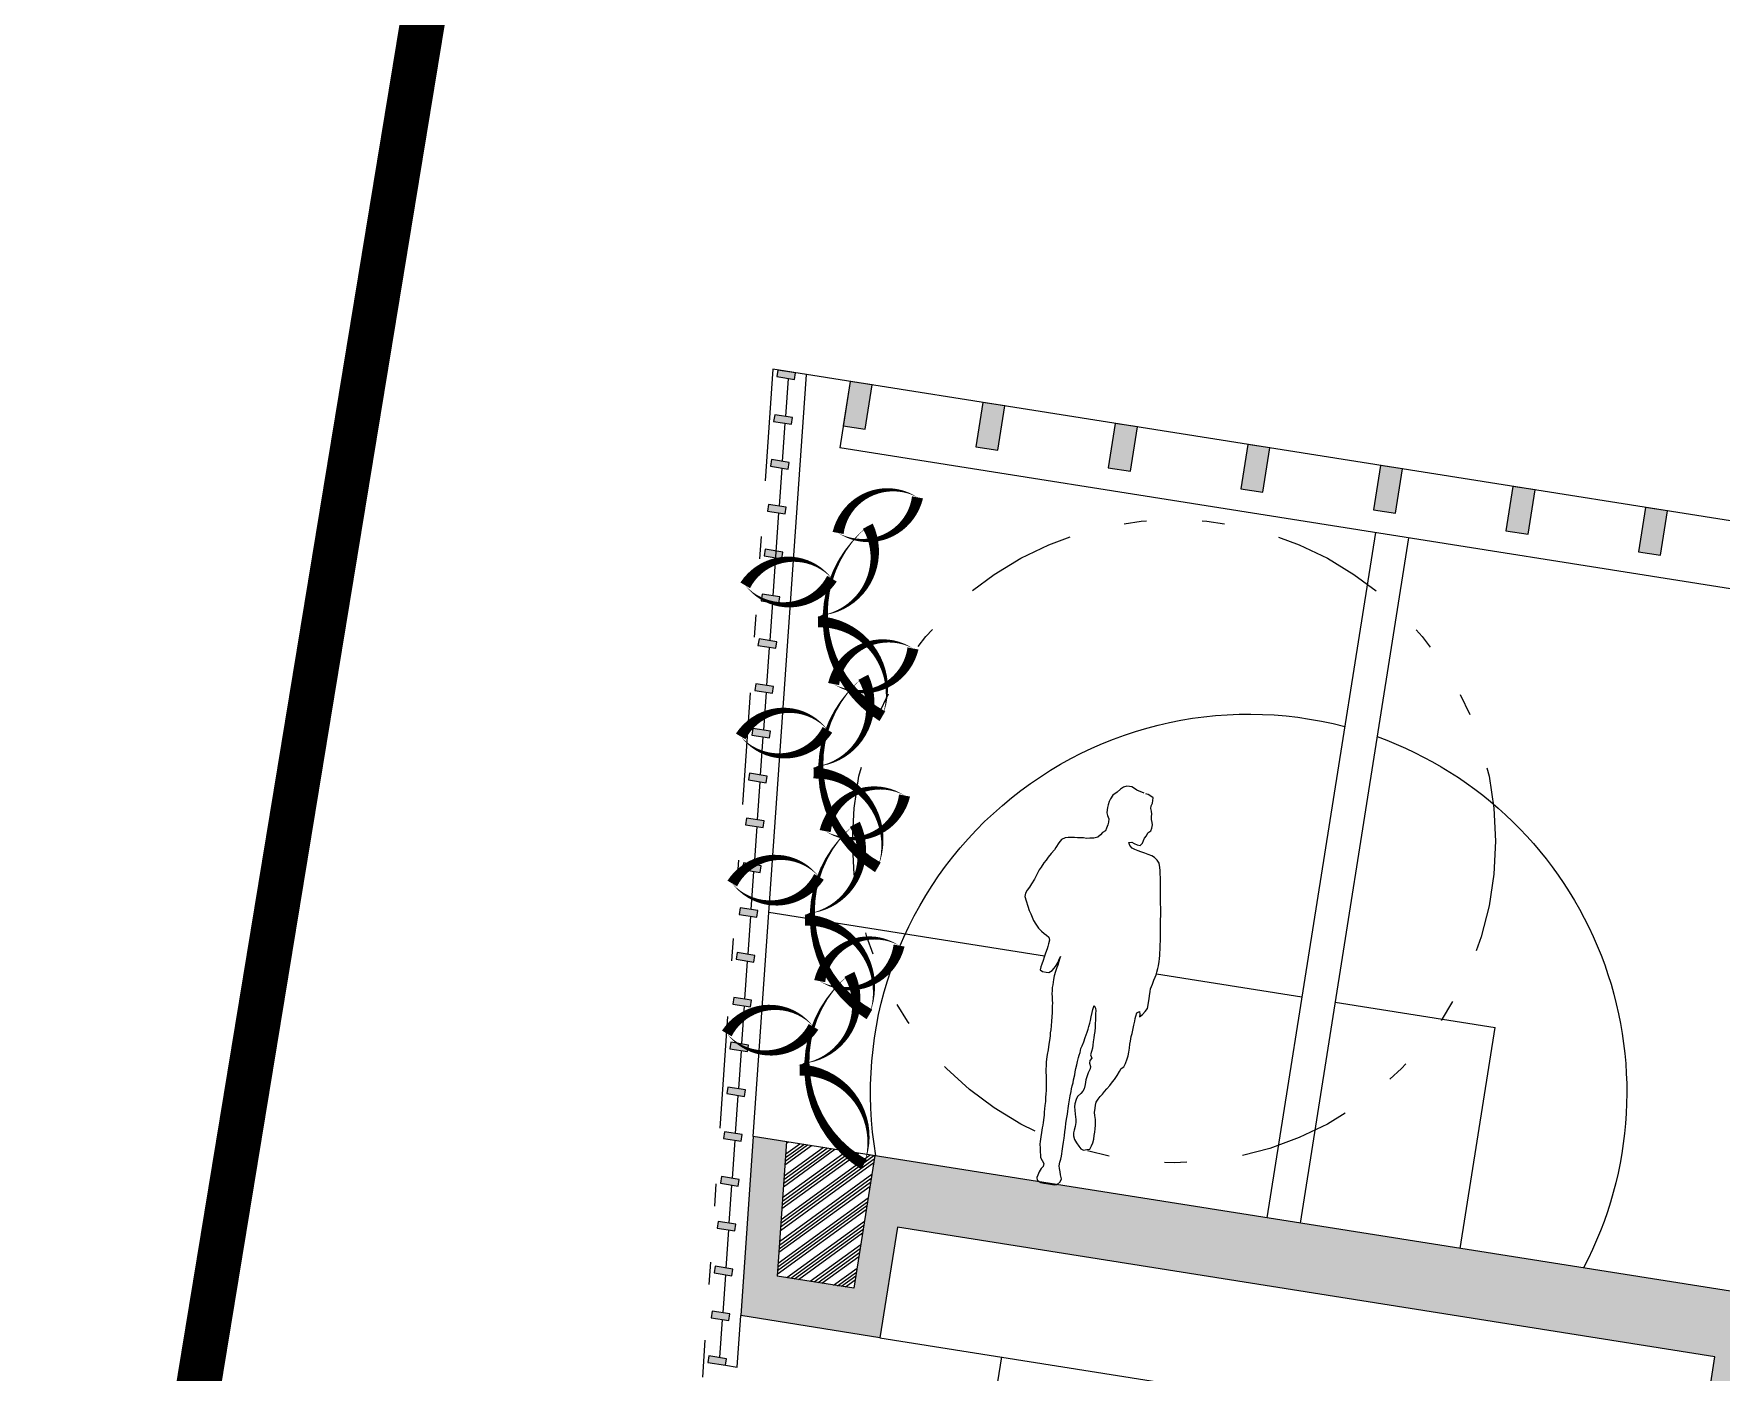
# Model space of a CAD drawing. Extents: x -640655 to -640254, y -1045449 to -1045159.
# Drawn here: x -640498.82 to -640491.28, y -1045211.71 to -1045205.73 of the extents above; entities that cross this region are included whole.
import ezdxf

# ---------------------------------------------------------------- set-up
doc = ezdxf.new("R2010")
doc.units = 0
doc.header["$MEASUREMENT"] = 0
doc.linetypes.add('DASHED1', pattern=[1, 0.3, -0.4, 0.3])
doc.linetypes.add('DIVIDE', pattern=[1.25, 0.5, -0.25, 0, -0.25, 0, -0.25])
doc.layers.get('0').update_dxf_attribs({"linetype": 'CONTINUOUS'})
doc.layers.add('FLOATING-WINDOWS', color=2, linetype='CONTINUOUS', plot=False)
for name, color, linetype in [('KERE ZAHRADA', 203, 'CONTINUOUS'), ('T_srafa', 8, 'CONTINUOUS'), ('T_stafaz', 7, 'CONTINUOUS'), ('T_tenka', 4, 'CONTINUOUS'), ('T_tlusta', 1, 'CONTINUOUS')]:
    doc.layers.add(name, color=color, linetype=linetype)

# ---------------------------------------------------------------- blocks, each defined once
blk = doc.blocks.new('A007')
at = {"linetype": 'Continuous'}
for p, q in [((-34.01562500005821, 1739.853515625), (-38.17968749994179, 1727.35546875)), ((-25.68749999994179, 1757.2109375), (-34.01562500005821, 1739.853515625)), ((-9.71875, 1773.873046875), (-25.68749999994179, 1757.2109375)), ((4.1640625, 1789.146484375), (-9.71875, 1773.873046875)), ((15.96874999994179, 1800.255859375), (4.1640625, 1789.146484375)), ((29.16406250005821, 1807.197265625), (15.96874999994179, 1800.255859375)), ((40.9609375, 1807.197265625), (29.16406250005821, 1807.197265625)), ((52.07031249994179, 1807.197265625), (40.9609375, 1807.197265625)), ((65.25781249994179, 1801.64453125), (52.07031249994179, 1807.197265625)), ((76.36718749994179, 1796.08984375), (65.25781249994179, 1801.64453125)), ((111.0859374999418, 1788.453125), (76.36718749994179, 1796.08984375)), ((129.1328124999418, 1785.67578125), (118.0234375, 1786.369140625)), ((142.3281249999418, 1780.12109375), (129.1328124999418, 1785.67578125)), ((153.4374999998836, 1773.873046875), (142.3281249999418, 1780.12109375)), ((150.6562500000582, 1737.771484375), (154.1328124999418, 1750.267578125)), ((150.6562500000582, 1725.96875), (150.6562500000582, 1737.771484375)), ((154.8203124998836, 1762.763671875), (153.4374999998836, 1773.873046875)), ((154.1328124999418, 1750.267578125), (154.8203124998836, 1762.763671875)), ((-40.26562500005821, 1711.388671875), (-40.9609375, 1699.5859375)), ((-40.9609375, 1699.5859375), (-40.9609375, 1688.4765625)), ((-40.9609375, 1688.4765625), (-40.26562500005821, 1675.98046875)), ((-38.17968749994179, 1727.35546875), (-40.26562500005821, 1711.388671875)), ((-40.26562500005821, 1675.98046875), (-35.40625000005821, 1663.482421875)), ((-35.40625000005821, 1663.482421875), (-27.77343750005821, 1650.291015625)), ((155.5234375, 1714.166015625), (150.6562500000582, 1725.96875)), ((159.6796875000582, 1701.66796875), (155.5234375, 1714.166015625)), ((160.3828124999418, 1689.865234375), (159.6796875000582, 1701.66796875)), ((161.0703124998836, 1676.673828125), (160.3828124999418, 1689.865234375)), ((165.9296875000582, 1664.87109375), (161.0703124998836, 1676.673828125)), ((169.4062500000582, 1653.763671875), (165.9296875000582, 1664.87109375)), ((-45.12500000005821, 1585.029296875), (-53.4609375, 1573.921875)), ((-33.32031249994179, 1594.75), (-45.12500000005821, 1585.029296875)), ((-31.24218750005821, 1607.94140625), (-33.32031249994179, 1594.75)), ((-27.07812499994179, 1623.21484375), (-31.24218750005821, 1607.94140625)), ((-27.77343750005821, 1650.291015625), (-25.68749999994179, 1635.712890625)), ((-25.68749999994179, 1635.712890625), (-27.07812499994179, 1623.21484375)), ((141.6328125, 1578.78125), (143.7109374999418, 1589.890625)), ((143.7109374999418, 1589.890625), (150.6562500000582, 1601.693359375)), ((150.6562500000582, 1601.693359375), (154.1328125, 1616.2734375)), ((154.1328125, 1616.2734375), (166.6249999999418, 1625.9921875)), ((166.6249999999418, 1625.9921875), (169.4062500000582, 1639.876953125)), ((169.4062500000582, 1639.876953125), (169.4062500000582, 1653.763671875)), ((-231.1953125, 1509.353515625), (-240.9140624999418, 1487.13671875)), ((-222.1640624999418, 1526.017578125), (-231.1953125, 1509.353515625)), ((-206.8906250000582, 1536.4296875), (-222.1640624999418, 1526.017578125)), ((-193.0078125000582, 1539.20703125), (-206.8906250000582, 1536.4296875)), ((-179.8203124999418, 1541.291015625), (-193.0078125000582, 1539.20703125)), ((-165.9296874999418, 1543.373046875), (-179.8203124999418, 1541.291015625)), ((-152.7421875000582, 1544.76171875), (-165.9296874999418, 1543.373046875)), ((-138.1640625001164, 1546.845703125), (-152.7421875000582, 1544.76171875)), ((-124.96875, 1548.232421875), (-138.1640625001164, 1546.845703125)), ((-112.46875, 1548.232421875), (-124.96875, 1548.232421875)), ((-97.89062500005821, 1551.705078125), (-112.46875, 1548.232421875)), ((-79.8359375, 1554.482421875), (-97.89062500005821, 1551.705078125)), ((-62.48437500005821, 1561.423828125), (-79.8359375, 1554.482421875)), ((-53.4609375, 1573.921875), (-62.48437500005821, 1561.423828125)), ((78.45312499994179, 1559.341796875), (90.25781249994179, 1563.5078125)), ((84.00781249994179, 1547.5390625), (78.45312499994179, 1559.341796875)), ((95.81250000005821, 1536.4296875), (84.00781249994179, 1547.5390625)), ((90.25781249994179, 1563.5078125), (101.3671874999418, 1559.341796875)), ((108.3046875000582, 1533.654296875), (95.81250000005821, 1536.4296875)), ((101.3671874999418, 1559.341796875), (116.640625, 1555.87109375)), ((124.2734375, 1530.181640625), (108.3046875000582, 1533.654296875)), ((116.640625, 1555.87109375), (129.8281249999418, 1554.482421875)), ((137.4687499999418, 1526.7109375), (124.2734375, 1530.181640625)), ((129.8281249999418, 1554.482421875), (138.1640625000582, 1566.28515625)), ((155.5234375, 1523.240234375), (137.4687499999418, 1526.7109375)), ((138.1640625000582, 1566.28515625), (141.6328125, 1578.78125)), ((172.1796875000582, 1520.462890625), (155.5234375, 1523.240234375)), ((188.1484375000582, 1516.990234375), (172.1796875000582, 1520.462890625)), ((202.0390625000582, 1511.4375), (188.1484375000582, 1516.990234375)), ((214.5312500000582, 1501.716796875), (202.0390625000582, 1511.4375)), ((-267.9921875000582, 1438.5390625), (-275.6250000000582, 1424.65234375)), ((-256.8828125000582, 1456.58984375), (-267.9921875000582, 1438.5390625)), ((-245.7734375001164, 1476.029296875), (-256.8828125000582, 1456.58984375)), ((-240.9140624999418, 1487.13671875), (-245.7734375001164, 1476.029296875)), ((225.640625, 1489.220703125), (214.5312500000582, 1501.716796875)), ((231.890625, 1471.16796875), (225.640625, 1489.220703125)), ((235.3593749999418, 1457.978515625), (231.890625, 1471.16796875)), ((238.8359374999418, 1442.009765625), (235.3593749999418, 1457.978515625)), ((241.6093749999418, 1426.734375), (238.8359374999418, 1442.009765625)), ((-303.3984375001164, 1363.556640625), (-306.8671875000582, 1351.75390625)), ((-298.5390624999418, 1376.748046875), (-303.3984375001164, 1363.556640625)), ((-292.2890624999418, 1389.939453125), (-298.5390624999418, 1376.748046875)), ((-283.9609375000582, 1410.072265625), (-292.2890624999418, 1389.939453125)), ((-275.6250000000582, 1424.65234375), (-283.9609375000582, 1410.072265625)), ((245.0781249999418, 1411.4609375), (241.6093749999418, 1426.734375)), ((246.4687499999418, 1398.26953125), (245.0781249999418, 1411.4609375)), ((248.5546874998836, 1381.607421875), (246.4687499999418, 1398.26953125)), ((251.3281249999418, 1367.02734375), (248.5546874998836, 1381.607421875)), ((253.4140625000582, 1355.224609375), (251.3281249999418, 1367.02734375)), ((-329.7812499999418, 1293.43359375), (-337.4140624999418, 1278.85546875)), ((-322.8359375000582, 1309.40234375), (-329.7812499999418, 1293.43359375)), ((-313.8125, 1331.619140625), (-322.8359375000582, 1309.40234375)), ((-306.8671875000582, 1351.75390625), (-313.8125, 1331.619140625)), ((255.4921874999418, 1338.5625), (253.4140625000582, 1355.224609375)), ((257.5781249999418, 1325.37109375), (255.4921874999418, 1338.5625)), ((259.6640625000582, 1312.1796875), (257.5781249999418, 1325.37109375)), ((264.5234375000582, 1292.046875), (259.6640625000582, 1312.1796875)), ((267.2968750000582, 1275.3828125), (264.5234375000582, 1292.046875)), ((-337.4140624999418, 1278.85546875), (-343.6640624999418, 1264.275390625)), ((-343.6640624999418, 1264.275390625), (-343.6640624999418, 1249.001953125)), ((-343.6640624999418, 1249.001953125), (-334.6406250000582, 1230.94921875)), ((-334.6406250000582, 1230.94921875), (-324.2265625000582, 1208.732421875)), ((-324.2265625000582, 1208.732421875), (-314.5078125000582, 1190.681640625)), ((269.3828125, 1261.498046875), (267.2968750000582, 1275.3828125)), ((272.1562500000582, 1239.974609375), (269.3828125, 1261.498046875)), ((272.8515624999418, 1228.8671875), (272.1562500000582, 1239.974609375)), ((275.6328125, 1210.81640625), (272.8515624999418, 1228.8671875)), ((279.1015624999418, 1189.98828125), (275.6328125, 1210.81640625)), ((-314.5078125000582, 1190.681640625), (-305.4765625000582, 1176.796875)), ((-305.4765625000582, 1176.796875), (-297.1484375001164, 1162.216796875)), ((-297.1484375001164, 1162.216796875), (-288.1250000000582, 1149.71875)), ((-288.1250000000582, 1149.71875), (-276.3203125, 1133.751953125)), ((-276.3203125, 1133.751953125), (-261.0468749999418, 1118.4765625)), ((281.875, 1178.87890625), (279.1015624999418, 1189.98828125)), ((283.9609374999418, 1162.91015625), (281.875, 1178.87890625)), ((286.7343749999418, 1148.330078125), (283.9609374999418, 1162.91015625)), ((288.125, 1129.5859375), (286.7343749999418, 1148.330078125)), ((-261.0468749999418, 1118.4765625), (-245.7734375000582, 1107.369140625)), ((-245.7734375000582, 1107.369140625), (-232.578125, 1099.037109375)), ((-232.578125, 1099.037109375), (-220.7734375000582, 1092.7890625)), ((-220.7734375000582, 1092.7890625), (-209.6718749999418, 1086.541015625)), ((-209.6718749999418, 1086.541015625), (-204.1171875000582, 1073.349609375)), ((-205.5078125000582, 1056.6875), (-206.8906250000582, 1044.189453125)), ((-204.1171875000582, 1073.349609375), (-205.5078125000582, 1056.6875)), ((290.2109374999418, 1109.451171875), (288.125, 1129.5859375)), ((291.6015624999418, 1094.87109375), (290.2109374999418, 1109.451171875)), ((292.9843749999418, 1083.763671875), (291.6015624999418, 1094.87109375)), ((294.375, 1067.1015625), (292.9843749999418, 1083.763671875)), ((294.375, 1055.298828125), (294.375, 1067.1015625)), ((-216.6171875000582, 994.201171875), (-218.6953124999418, 979.623046875)), ((-212.4453124999418, 1013.640625), (-216.6171875000582, 994.201171875)), ((-208.9765625000582, 1033.08203125), (-212.4453124999418, 1013.640625)), ((-206.8906250000582, 1044.189453125), (-208.9765625000582, 1033.08203125)), ((-157.6015625000582, 966.431640625), (-150.6562500000582, 982.3984375)), ((-150.6562500000582, 982.3984375), (-148.5703124999418, 996.28515625)), ((-148.5703124999418, 985.17578125), (-150.6562500000582, 969.20703125)), ((-148.5703124999418, 996.28515625), (-144.4062500000582, 1009.4765625)), ((-147.1874999999418, 996.28515625), (-148.5703124999418, 985.17578125)), ((-144.4062500000582, 1009.4765625), (-147.1874999999418, 996.28515625)), ((284.6562500000582, 969.20703125), (287.4296874999418, 983.787109375)), ((287.4296874999418, 983.787109375), (290.2109374999418, 994.896484375)), ((290.2109374999418, 994.896484375), (292.2890625000582, 1006.69921875)), ((292.2890625000582, 1006.69921875), (293.6796874999418, 1024.0546875)), ((293.6796874999418, 1024.0546875), (294.375, 1035.857421875)), ((294.375, 1035.857421875), (294.375, 1055.298828125)), ((-223.5546874999418, 949.767578125), (-224.9453124999418, 935.8828125)), ((-224.9453124999418, 935.8828125), (-213.1406250000582, 929.634765625)), ((-221.4765625000582, 961.5703125), (-223.5546874999418, 949.767578125)), ((-218.6953124999418, 979.623046875), (-221.4765625000582, 961.5703125)), ((-213.1406250000582, 929.634765625), (-196.4765625000582, 930.328125)), ((-196.4765625000582, 930.328125), (-184.6796874999418, 930.328125)), ((-184.6796874999418, 930.328125), (-170.7890624999418, 940.7421875)), ((-170.7890624999418, 940.7421875), (-164.5390624999418, 952.544921875)), ((-164.5390624999418, 952.544921875), (-157.6015625000582, 966.431640625)), ((-155.5156250000582, 939.353515625), (-158.9921875000582, 918.525390625)), ((-158.9921875000582, 918.525390625), (-158.9921875000582, 902.556640625)), ((-152.7421875000582, 958.099609375), (-155.5156250000582, 939.353515625)), ((-150.6562500000582, 969.20703125), (-152.7421875000582, 958.099609375)), ((276.3203124999418, 929.634765625), (280.4921875, 951.15625)), ((276.3203124999418, 916.443359375), (276.3203124999418, 929.634765625)), ((276.3203124999418, 897.697265625), (276.3203124999418, 916.443359375)), ((280.4921875, 951.15625), (284.6562500000582, 969.20703125)), ((-158.9921875000582, 902.556640625), (-158.9921875000582, 890.060546875)), ((-158.9921875000582, 890.060546875), (-158.9921875000582, 878.2578125)), ((-158.9921875000582, 878.2578125), (-158.9921875000582, 866.455078125)), ((-158.9921875000582, 866.455078125), (-157.6015625, 851.181640625)), ((-157.6015625, 851.181640625), (-156.2109375, 839.37890625)), ((-156.2109375, 839.37890625), (-152.7421875000582, 823.41015625)), ((268.6874999999418, 824.798828125), (275.6328125000582, 839.37890625)), ((275.6328125000582, 839.37890625), (276.3203124999418, 856.041015625)), ((276.3203124999418, 884.505859375), (276.3203124999418, 897.697265625)), ((276.3203124999418, 867.84375), (276.3203124999418, 884.505859375)), ((276.3203124999418, 856.041015625), (276.3203124999418, 867.84375)), ((-152.7421875000582, 823.41015625), (-149.9609375, 809.525390625)), ((-149.9609375, 809.525390625), (-147.8828125000582, 798.416015625)), ((-147.8828125000582, 798.416015625), (-145.7968749999418, 783.8359375)), ((-145.7968749999418, 783.8359375), (-143.7109375, 769.951171875)), ((-143.7109375, 769.951171875), (-142.3281249999418, 756.064453125)), ((-142.3281249999418, 756.064453125), (-140.2421875000582, 736.625)), ((32.6328125, 747.0390625), (33.32812499994179, 763.703125)), ((33.32812499994179, 763.703125), (34.71093749994179, 784.53125)), ((34.71093749994179, 784.53125), (36.10156249994179, 797.02734375)), ((36.10156249994179, 797.02734375), (38.18750000005821, 815.7734375)), ((38.18750000005821, 815.7734375), (45.82031249994179, 804.6640625)), ((45.82031249994179, 804.6640625), (49.29687500005821, 793.556640625)), ((49.29687500005821, 793.556640625), (50.67968750005821, 781.75390625)), ((50.67968750005821, 781.75390625), (52.765625, 766.48046875)), ((52.765625, 766.48046875), (54.15625000005821, 752.59375)), ((226.3359374999418, 734.54296875), (227.0312500000582, 756.759765625)), ((227.0312500000582, 756.759765625), (228.4140625000582, 775.505859375)), ((228.4140625000582, 775.505859375), (229.1093749999418, 787.30859375)), ((229.1093749999418, 787.30859375), (229.8046874999418, 798.416015625)), ((229.8046874999418, 798.416015625), (231.8906250000582, 812.99609375)), ((231.8906250000582, 812.99609375), (243, 822.021484375)), ((243, 822.021484375), (246.4687499999418, 809.525390625)), ((246.4687499999418, 809.525390625), (247.1640625000582, 797.72265625)), ((247.1640625000582, 797.72265625), (258.9609374999418, 810.21875)), ((258.9609374999418, 810.21875), (268.6874999999418, 824.798828125)), ((-140.2421875000582, 736.625), (-138.1640625000582, 717.185546875)), ((-138.1640625000582, 717.185546875), (-137.4609375, 696.357421875)), ((-137.4609375, 696.357421875), (-136.0781249999418, 678.306640625)), ((21.5234375, 668.5859375), (24.30468750005821, 681.083984375)), ((24.30468750005821, 681.083984375), (25.68750000005821, 692.88671875)), ((25.68750000005821, 692.88671875), (28.46874999994179, 706.771484375)), ((28.46874999994179, 706.771484375), (29.16406250005821, 719.962890625)), ((29.16406250005821, 719.962890625), (31.93750000005821, 735.236328125)), ((31.93750000005821, 735.236328125), (32.6328125, 747.0390625)), ((54.15625000005821, 752.59375), (56.24218749994179, 737.3203125)), ((56.24218749994179, 737.3203125), (58.32031249994179, 721.3515625)), ((58.32031249994179, 721.3515625), (59.71093749994179, 701.216796875)), ((59.71093749994179, 701.216796875), (59.71093749994179, 687.33203125)), ((59.71093749994179, 687.33203125), (59.71093749994179, 672.751953125)), ((223.5546874999418, 684.5546875), (224.25, 704.689453125)), ((223.5546874999418, 669.974609375), (223.5546874999418, 684.5546875)), ((224.25, 704.689453125), (226.3359374999418, 719.26953125)), ((226.3359374999418, 719.26953125), (226.3359374999418, 734.54296875)), ((-136.0781249999418, 678.306640625), (-136.0781249999418, 665.115234375)), ((-136.0781249999418, 665.115234375), (-134.6874999999418, 653.3125)), ((-134.6874999999418, 653.3125), (-134.6874999999418, 639.427734375)), ((-134.6874999999418, 639.427734375), (-133.9921875000582, 623.458984375)), ((-133.9921875000582, 623.458984375), (-133.9921875000582, 601.935546875)), ((9.0234375, 598.46484375), (10.41406250005821, 617.2109375)), ((10.41406250005821, 617.2109375), (13.19531250005821, 629.013671875)), ((13.19531250005821, 629.013671875), (18.05468750005821, 647.7578125)), ((18.05468750005821, 647.7578125), (21.5234375, 668.5859375)), ((58.32031249994179, 611.65625), (56.24218749994179, 596.3828125)), ((61.10156249994179, 626.236328125), (58.32031249994179, 611.65625)), ((59.71093749994179, 672.751953125), (59.71093749994179, 655.39453125)), ((59.71093749994179, 655.39453125), (60.39843750005821, 640.81640625)), ((60.39843750005821, 640.81640625), (61.10156249994179, 626.236328125)), ((221.4765624999418, 603.32421875), (223.5546874999418, 617.2109375)), ((224.25, 652.619140625), (223.5546874999418, 669.974609375)), ((223.5546874999418, 617.2109375), (224.25, 633.873046875)), ((224.25, 633.873046875), (224.25, 652.619140625)), ((-133.9921875000582, 601.935546875), (-133.9921875000582, 588.05078125)), ((-133.9921875000582, 588.05078125), (-133.9921875000582, 566.52734375)), ((-133.9921875000582, 566.52734375), (-133.9921875000582, 546.39453125)), ((-133.9921875000582, 546.39453125), (-133.3046874999418, 533.203125)), ((-133.3046874999418, 533.203125), (-131.9140625000582, 519.318359375)), ((2.085937499941792, 524.87109375), (3.476562499941792, 541.53515625)), ((3.476562499941792, 541.53515625), (4.164062500058208, 556.80859375)), ((4.164062500058208, 556.80859375), (5.554687500058208, 574.859375)), ((5.554687500058208, 574.859375), (6.945312500058208, 585.96875)), ((6.945312500058208, 585.96875), (9.0234375, 598.46484375)), ((56.24218749994179, 596.3828125), (64.57031249994179, 582.49609375)), ((64.57031249994179, 582.49609375), (57.62499999994179, 570)), ((57.62499999994179, 570), (58.32031249994179, 558.890625)), ((58.32031249994179, 558.890625), (65.2578125, 545.005859375)), ((64.57031249994179, 533.203125), (59.71093749994179, 514.45703125)), ((65.2578125, 545.005859375), (64.57031249994179, 533.203125)), ((188.8437499999418, 523.482421875), (195.7890625000582, 542.923828125)), ((195.7890625000582, 542.923828125), (202.0390625000582, 556.80859375)), ((202.0390625000582, 556.80859375), (213.1406250000582, 565.833984375)), ((213.1406250000582, 565.833984375), (217.3046874999418, 581.802734375)), ((217.3046874999418, 581.802734375), (221.4765624999418, 603.32421875)), ((-131.9140625000582, 519.318359375), (-129.1328125000582, 497.794921875)), ((-129.1328125000582, 497.794921875), (-127.7421875000582, 486.6875)), ((-127.7421875000582, 486.6875), (-124.96875, 472.80078125)), ((-124.96875, 472.80078125), (-122.8828125000582, 460.998046875)), ((-122.8828125000582, 460.998046875), (-120.109375, 447.806640625)), ((-2.085937499941792, 446.41796875), (-0.6953124999417923, 459.609375)), ((-0.6953124999417923, 459.609375), (-5.820766091346741e-11, 473.49609375)), ((-5.820766091346741e-11, 473.49609375), (1.390625, 496.40625)), ((1.390625, 509.59765625), (2.085937499941792, 524.87109375)), ((1.390625, 496.40625), (1.390625, 509.59765625)), ((54.15625000005821, 461.693359375), (52.765625, 441.55859375)), ((56.24218749994179, 496.40625), (54.15625000005821, 482.521484375)), ((54.15625000005821, 482.521484375), (54.15625000005821, 461.693359375)), ((59.71093749994179, 514.45703125), (56.24218749994179, 496.40625)), ((144.4140625000582, 444.3359375), (152.7421875, 456.83203125)), ((152.7421875, 456.83203125), (163.1562500000582, 474.189453125)), ((163.1562500000582, 474.189453125), (173.5703124999418, 492.240234375)), ((173.5703124999418, 492.240234375), (179.8203124999418, 504.04296875)), ((179.8203124999418, 504.04296875), (188.8437499999418, 523.482421875)), ((-120.109375, 447.806640625), (-118.0234375000582, 433.921875)), ((-118.0234375000582, 433.921875), (-115.9453124999418, 420.037109375)), ((-115.9453124999418, 420.037109375), (-114.5546874999418, 406.845703125)), ((-114.5546874999418, 406.845703125), (-113.1640625000582, 392.265625)), ((-113.1640625000582, 392.265625), (-111.7734375000582, 376.296875)), ((-4.164062500058208, 401.291015625), (-2.773437500058208, 420.73046875)), ((-4.164062500058208, 381.8515625), (-4.164062500058208, 401.291015625)), ((-4.164062500058208, 364.494140625), (-4.164062500058208, 381.8515625)), ((-2.773437500058208, 432.533203125), (-2.085937499941792, 446.41796875)), ((-2.773437500058208, 420.73046875), (-2.773437500058208, 432.533203125)), ((24.30468750005821, 388.794921875), (22.21874999994179, 368.66015625)), ((28.46874999994179, 402.6796875), (24.30468750005821, 388.794921875)), ((40.96093749994179, 418.6484375), (28.46874999994179, 402.6796875)), ((48.60156249994179, 429.755859375), (40.96093749994179, 418.6484375)), ((52.765625, 441.55859375), (48.60156249994179, 429.755859375)), ((113.8593749999418, 377.685546875), (114.5546875000582, 390.181640625)), ((114.5546875000582, 363.80078125), (113.8593749999418, 377.685546875)), ((114.5546875000582, 390.181640625), (122.1953124999418, 406.150390625)), ((122.1953124999418, 406.150390625), (129.1328125, 417.953125)), ((129.1328125, 417.953125), (136.7734375000582, 429.755859375)), ((136.7734375000582, 429.755859375), (144.4140625000582, 444.3359375)), ((-111.7734375000582, 376.296875), (-109.6953124999418, 358.939453125)), ((-109.6953124999418, 358.939453125), (-109.0000000000582, 340.888671875)), ((-109.0000000000582, 340.888671875), (-108.3046874999418, 325.615234375)), ((-108.3046874999418, 325.615234375), (-106.9140625000582, 310.341796875)), ((-106.9140625000582, 310.341796875), (-106.2265625, 297.150390625)), ((-3.468749999941792, 342.97265625), (-4.164062500058208, 364.494140625)), ((-3.468749999941792, 331.169921875), (-3.468749999941792, 342.97265625)), ((-3.468749999941792, 317.283203125), (-3.468749999941792, 331.169921875)), ((-3.468749999941792, 295.06640625), (-3.468749999941792, 317.283203125)), ((22.21874999994179, 368.66015625), (22.21874999994179, 354.775390625)), ((22.21874999994179, 354.775390625), (25.68750000005821, 340.1953125)), ((25.68750000005821, 340.1953125), (30.54687500005821, 323.53125)), ((30.54687500005821, 323.53125), (34.71093749994179, 311.03515625)), ((34.71093749994179, 311.03515625), (37.49218749994179, 299.927734375)), ((115.25, 344.359375), (114.5546875000582, 363.80078125)), ((118.7265624999418, 330.474609375), (115.25, 344.359375)), ((123.5859374999418, 313.1171875), (118.7265624999418, 330.474609375)), ((125.6640625000582, 300.62109375), (123.5859374999418, 313.1171875)), ((-106.2265625, 297.150390625), (-105.5312500000582, 286.041015625)), ((-105.5312500000582, 286.041015625), (-104.8359374999418, 264.51953125)), ((-104.8359374999418, 264.51953125), (-104.8359374999418, 251.328125)), ((-104.8359374999418, 251.328125), (-104.8359374999418, 239.525390625)), ((-104.8359374999418, 239.525390625), (-104.8359374999418, 218.001953125)), ((-3.468749999941792, 275.626953125), (-3.468749999941792, 295.06640625)), ((-2.773437500058208, 256.880859375), (-3.468749999941792, 275.626953125)), ((-2.085937499941792, 238.13671875), (-2.773437500058208, 256.880859375)), ((-1.382812500058208, 222.16796875), (-2.085937499941792, 238.13671875)), ((38.8828125, 269.37890625), (36.79687500005821, 251.328125)), ((36.79687500005821, 251.328125), (36.79687500005821, 240.21875)), ((36.79687500005821, 240.21875), (38.18750000005821, 226.333984375)), ((37.49218749994179, 299.927734375), (38.8828125, 286.041015625)), ((38.18750000005821, 226.333984375), (45.1328125, 211.05859375)), ((38.8828125, 286.041015625), (38.8828125, 269.37890625)), ((128.4453124999418, 288.818359375), (125.6640625000582, 300.62109375)), ((129.8281249999418, 272.15625), (128.4453124999418, 288.818359375)), ((128.4453124999418, 209.671875), (129.8281249999418, 226.333984375)), ((130.5234375000582, 257.576171875), (129.8281249999418, 272.15625)), ((129.8281249999418, 242.99609375), (130.5234375000582, 257.576171875)), ((129.8281249999418, 226.333984375), (129.8281249999418, 242.99609375)), ((-104.8359374999418, 218.001953125), (-104.8359374999418, 199.255859375)), ((-104.8359374999418, 199.255859375), (-104.8359374999418, 178.427734375)), ((-104.8359374999418, 178.427734375), (-104.1406250000582, 166.625)), ((-104.1406250000582, 166.625), (-100.6640625000582, 148.57421875)), ((-1.382812500058208, 208.9765625), (-1.382812500058208, 222.16796875)), ((-1.382812500058208, 190.92578125), (-1.382812500058208, 208.9765625)), ((-0.6953124999417923, 172.1796875), (-1.382812500058208, 190.92578125)), ((-0.6953124999417923, 151.3515625), (-0.6953124999417923, 172.1796875)), ((-5.820766091346741e-11, 139.548828125), (-0.6953124999417923, 151.3515625)), ((45.1328125, 211.05859375), (56.24218749994179, 197.869140625)), ((56.24218749994179, 197.869140625), (68.73437499994179, 184.677734375)), ((68.73437499994179, 184.677734375), (79.84374999994179, 173.568359375)), ((79.84374999994179, 173.568359375), (93.03906250005821, 170.09765625)), ((93.03906250005821, 170.09765625), (106.2265624999418, 174.95703125)), ((106.2265624999418, 174.95703125), (119.4140625000582, 179.123046875)), ((119.4140625000582, 179.123046875), (124.9687499999418, 194.396484375)), ((124.9687499999418, 194.396484375), (128.4453124999418, 209.671875)), ((-100.6640625000582, 148.57421875), (-97.89062500005821, 132.60546875)), ((-97.89062500005821, 132.60546875), (-93.7265625, 118.02734375)), ((-93.7265625, 118.02734375), (-92.33593749994179, 106.91796875)), ((-92.33593749994179, 106.91796875), (-81.92187499994179, 95.115234375)), ((-81.92187499994179, 95.115234375), (-73.59374999994179, 84.0078125)), ((-73.59374999994179, 84.0078125), (-74.28906250005821, 70.12109375)), ((-4.164062500058208, 100.669921875), (-1.382812500058208, 114.5546875)), ((-3.468749999941792, 83.3125), (-4.164062500058208, 100.669921875)), ((0, 72.205078125), (-3.468749999941792, 83.3125)), ((-1.382812500058208, 114.5546875), (0, 128.44140625)), ((0, 128.44140625), (-5.820766091346741e-11, 139.548828125)), ((-91.64062500005821, 28.46484375), (-93.7265625, 16.662109375)), ((-93.7265625, 16.662109375), (-90.94531249994179, 4.859375)), ((-88.17187499994179, 43.044921875), (-91.64062500005821, 28.46484375)), ((-90.94531249994179, 4.859375), (-73.59374999994179, -2.77734375)), ((-81.2265625, 59.013671875), (-88.17187499994179, 43.044921875)), ((-74.28906250005821, 70.12109375), (-81.2265625, 59.013671875)), ((-11.80468749994179, -3.470703125), (0, 0)), ((4.164062500058208, 57.625), (0, 72.205078125)), ((0, 0), (11.10937499994179, 13.19140625)), ((9.023437500058208, 45.126953125), (4.164062500058208, 57.625)), ((15.27343750005821, 28.46484375), (9.023437500058208, 45.126953125)), ((11.10937499994179, 13.19140625), (15.27343750005821, 28.46484375)), ((-73.59374999994179, -2.77734375), (-59.00781250005821, -3.470703125)), ((-59.00781250005821, -3.470703125), (-47.90625000005821, -3.470703125)), ((-47.90625000005821, -3.470703125), (-29.85156249994179, -3.470703125)), ((-29.85156249994179, -3.470703125), (-11.80468749994179, -3.470703125))]:
    blk.add_line(p, q, dxfattribs=at)

msp = doc.modelspace()

# ---------------------------------------------------------------- hatches: boundary and pattern name
at = {"layer": 'T_srafa', "linetype": 'Continuous'}
h = msp.add_hatch(color=256, dxfattribs=at)
h.paths.add_polyline_path([(-640494.6127540632, -1045207.577070114), (-640494.5139852465, -1045207.592713671), (-640494.4826981334, -1045207.395176038), (-640494.5814669501, -1045207.379532481)])
h.paths.add_polyline_path([(-640495.2053669628, -1045207.483208775), (-640495.1065981461, -1045207.498852331), (-640495.075311033, -1045207.301314698), (-640495.1740798497, -1045207.285671142)])
h.paths.add_polyline_path([(-640494.0201411634, -1045207.670931453), (-640493.9213723467, -1045207.68657501), (-640493.8900852336, -1045207.489037377), (-640493.9888540503, -1045207.473393821)])
h.paths.add_polyline_path([(-640492.834915364, -1045207.858654132), (-640492.7361465474, -1045207.874297689), (-640492.7048594343, -1045207.676760056), (-640492.803628251, -1045207.6611165)])
h.paths.add_polyline_path([(-640493.4275282637, -1045207.764792793), (-640493.328759447, -1045207.78043635), (-640493.2974723339, -1045207.582898717), (-640493.3962411506, -1045207.56725516)])
h.paths.add_polyline_path([(-640492.2423024642, -1045207.952515472), (-640492.1435336475, -1045207.968159028), (-640492.1122465344, -1045207.770621396), (-640492.2110153511, -1045207.754977839)])
h.paths.add_polyline_path([(-640491.6496895644, -1045208.046376811), (-640491.5509207477, -1045208.062020368), (-640491.5196336346, -1045207.864482735), (-640491.6184024513, -1045207.848839178)])
h.paths.add_polyline_path([(-640491.0570766648, -1045208.140238151), (-640490.9583078481, -1045208.155881708), (-640490.927020735, -1045207.958344075), (-640491.0257895517, -1045207.942700518)])
h.paths.add_polyline_path([(-640495.5022027119, -1045207.264075167), (-640495.4231876585, -1045207.276590013), (-640495.4184945916, -1045207.246959368), (-640495.497509645, -1045207.234444523)])
h.paths.add_polyline_path([(-640495.516207522, -1045207.464350068), (-640495.4371924687, -1045207.476864914), (-640495.4324994017, -1045207.447234269), (-640495.5115144551, -1045207.434719424)])
h.paths.add_polyline_path([(-640495.530212332, -1045207.664624969), (-640495.4511972787, -1045207.677139815), (-640495.4465042118, -1045207.64750917), (-640495.5255192651, -1045207.634994325)])
h.paths.add_polyline_path([(-640495.5442171422, -1045207.86489987), (-640495.4652020888, -1045207.877414716), (-640495.4605090219, -1045207.847784071), (-640495.5395240752, -1045207.835269226)])
h.paths.add_polyline_path([(-640495.5582219522, -1045208.065174771), (-640495.4792068988, -1045208.077689617), (-640495.4745138319, -1045208.048058972), (-640495.5535288852, -1045208.035544127)])
h.paths.add_polyline_path([(-640495.5722267623, -1045208.265449672), (-640495.493211709, -1045208.277964518), (-640495.488518642, -1045208.248333873), (-640495.5675336954, -1045208.235819028)])
h.paths.add_polyline_path([(-640495.5862315723, -1045208.465724574), (-640495.507216519, -1045208.478239419), (-640495.502523452, -1045208.448608774), (-640495.5815385054, -1045208.436093929)])
h.paths.add_polyline_path([(-640495.6002363823, -1045208.665999475), (-640495.521221329, -1045208.67851432), (-640495.5165282621, -1045208.648883675), (-640495.5955433154, -1045208.63636883)])
h.paths.add_polyline_path([(-640495.6142411925, -1045208.866274376), (-640495.5352261391, -1045208.878789221), (-640495.5305330722, -1045208.849158576), (-640495.6095481255, -1045208.836643731)])
h.paths.add_polyline_path([(-640495.6282460025, -1045209.066549277), (-640495.5492309491, -1045209.079064122), (-640495.5445378822, -1045209.049433477), (-640495.6235529355, -1045209.036918632)])
h.paths.add_polyline_path([(-640495.6422508126, -1045209.266824178), (-640495.5632357593, -1045209.279339023), (-640495.5585426923, -1045209.249708378), (-640495.6375577457, -1045209.237193533)])
h.paths.add_polyline_path([(-640495.6562556226, -1045209.467099079), (-640495.5772405693, -1045209.479613924), (-640495.5725475024, -1045209.449983279), (-640495.6515625557, -1045209.437468434)])
h.paths.add_polyline_path([(-640495.6702604328, -1045209.66737398), (-640495.5912453794, -1045209.679888825), (-640495.5865523125, -1045209.65025818), (-640495.6655673658, -1045209.637743335)])
h.paths.add_polyline_path([(-640495.6842652428, -1045209.867648881), (-640495.6052501894, -1045209.880163726), (-640495.6005571225, -1045209.850533081), (-640495.6795721758, -1045209.838018236)])
h.paths.add_polyline_path([(-640495.6982700528, -1045210.067923782), (-640495.6192549994, -1045210.080438627), (-640495.6145619325, -1045210.050807983), (-640495.6935769859, -1045210.038293137)])
h.paths.add_polyline_path([(-640495.8103085333, -1045211.67012299), (-640495.7312934799, -1045211.682637835), (-640495.726600413, -1045211.653007191), (-640495.8056154663, -1045211.640492345)])
h.paths.add_polyline_path([(-640495.7963037232, -1045211.469848089), (-640495.7172886699, -1045211.482362935), (-640495.712595603, -1045211.45273229), (-640495.7916106563, -1045211.440217445)])
h.paths.add_polyline_path([(-640495.7822989132, -1045211.269573188), (-640495.7032838599, -1045211.282088034), (-640495.698590793, -1045211.252457389), (-640495.7776058463, -1045211.239942544)])
h.paths.add_polyline_path([(-640495.7682941032, -1045211.069298287), (-640495.6892790499, -1045211.081813132), (-640495.6845859829, -1045211.052182488), (-640495.7636010363, -1045211.039667642)])
h.paths.add_polyline_path([(-640495.7542892931, -1045210.869023386), (-640495.6752742397, -1045210.881538231), (-640495.6705811728, -1045210.851907587), (-640495.7495962261, -1045210.839392741)])
h.paths.add_polyline_path([(-640495.7402844831, -1045210.668748485), (-640495.6612694297, -1045210.68126333), (-640495.6565763628, -1045210.651632686), (-640495.7355914161, -1045210.63911784)])
h.paths.add_polyline_path([(-640495.7262796729, -1045210.468473584), (-640495.6472646196, -1045210.480988429), (-640495.6425715527, -1045210.451357785), (-640495.721586606, -1045210.438842939)])
h.paths.add_polyline_path([(-640495.7122748629, -1045210.268198683), (-640495.6332598096, -1045210.280713528), (-640495.6285667426, -1045210.251082884), (-640495.707581796, -1045210.238568038)])
msp.add_hatch(color=256, dxfattribs=at).paths.add_polyline_path([(-640490.8819323147, -1045211.509113997), (-640490.8662887561, -1045211.410345164), (-640495.0639634645, -1045210.745494023), (-640495.1578248038, -1045211.338106923), (-640495.5004872391, -1045211.283834135), (-640495.4584728103, -1045210.683009432), (-640495.6071919564, -1045210.659454464), (-640495.6632111949, -1045211.460554068), (-640495.0409586921, -1045211.559109891), (-640494.9627409098, -1045211.065265811), (-640491.308294694, -1045211.644077404), (-640491.4960173733, -1045212.829303203), (-640491.1009421068, -1045212.89187743)])
h = msp.add_hatch(dxfattribs=at)
h.set_pattern_fill('ANSI34', color=256, scale=0.1, style=0)
h.set_pattern_definition([(35.99993614890274, (0, 0), (-0.04408382630354697, 0.06067632370569843), []), (35.99993614890274, (0.01746002497224243, -0.002765416229051452), (-0.04408382630354697, 0.06067632370569843), []), (35.99993614890274, (0.03492005004325367, -0.005530832473746461), (-0.04408382630354697, 0.06067632370569843), []), (35.99993614890274, (0.05238007501549609, -0.008296248702797913), (-0.04408382630354697, 0.06067632370569843), [])])
h.paths.add_polyline_path([(-640495.0639634647, -1045210.745494024), (-640495.4584728103, -1045210.683009432), (-640495.5004872393, -1045211.283834135), (-640495.1578248038, -1045211.338106923)])

# ---------------------------------------------------------------- linework, layer by layer
at = {"layer": 'FLOATING-WINDOWS', "linetype": 'Continuous'}
msp.add_line((-640494.7832150165, -1045191.66713561), (-640500.1056064714, -1045224.053391279), dxfattribs=at)
at = {"layer": 'FLOATING-WINDOWS', "linetype": 'DASHED1', "const_width": 0.1999999999999998}
msp.add_lwpolyline([(-640461.2792064488, -1045197.092506803), (-640462.5108662456, -1045204.265493541), (-640465.446506557, -1045222.45877569), (-640466.5173535298, -1045229.492646216), (-640496.609622907, -1045224.627928631), (-640500.1056064714, -1045224.053391279), (-640494.7832150165, -1045191.66713561), (-640491.3714758257, -1045192.227789218), (-640461.2792064488, -1045197.092506803)], close=True, dxfattribs=at)
at = {"layer": 'KERE ZAHRADA', "color": 253, "linetype": 'Continuous', "ltscale": 0.001}
for points in [[(-640494.8730690426, -1045207.803636011, 0, 0, 0.5205670505517462), (-640494.8730690426, -1045207.803636011, 0, 0.04999999999999998, 0.5205670505517462), (-640495.2280893669, -1045207.962596144, 0, 0.04999999999999998, 0.5205670505517462), (-640494.8730690426, -1045207.803636011, 0.04999999999999998, 0.04999999999999998, 0)], [(-640495.0301573033, -1045208.78180154, 0, 0, 0.5205670505517462), (-640495.0301573033, -1045208.78180154, 0, 0.04999999999999998, 0.5205670505517462), (-640495.3176908399, -1045208.359579227, 0, 0.04999999999999998, 0.5205670505517462), (-640495.3038105741, -1045208.331100158, 0, 0.04999999999999998, 0.5205670505517462), (-640495.095329116, -1045207.932248423, 0, 0.04999999999999998, 0.5205670505517462), (-640495.0301573033, -1045208.78180154, 0.04999999999999998, 0.04999999999999998, 0)], [(-640495.2555116167, -1045208.167047718, 0, 0, 0.5205670505517462), (-640495.2555116167, -1045208.167047718, 0, 0.04999999999999998, 0.5205670505517462), (-640495.643359562, -1045208.196741584, 0, 0.04999999999999998, 0.5205670505517462), (-640495.2555116167, -1045208.167047718, 0.04999999999999998, 0.04999999999999998, 0)], [(-640494.8932592807, -1045208.478928311, 0, 0, 0.5205670505517462), (-640494.8932592807, -1045208.478928311, 0, 0.04999999999999998, 0.5205670505517462), (-640495.2482796051, -1045208.637888444, 0, 0.04999999999999998, 0.5205670505517462), (-640494.8932592807, -1045208.478928311, 0.04999999999999998, 0.04999999999999998, 0)], [(-640495.0503475415, -1045209.457093839, 0, 0, 0.5205670505517462), (-640495.0503475415, -1045209.457093839, 0, 0.04999999999999998, 0.5205670505517462), (-640495.337881078, -1045209.034871527, 0, 0.04999999999999998, 0.5205670505517462), (-640495.3240008123, -1045209.006392457, 0, 0.04999999999999998, 0.5205670505517462), (-640495.1155193541, -1045208.607540723, 0, 0.04999999999999998, 0.5205670505517462), (-640495.0503475415, -1045209.457093839, 0.04999999999999998, 0.04999999999999998, 0)], [(-640495.2757018548, -1045208.842340018, 0, 0, 0.5205670505517462), (-640495.2757018548, -1045208.842340018, 0, 0.04999999999999998, 0.5205670505517462), (-640495.6635498002, -1045208.872033883, 0, 0.04999999999999998, 0.5205670505517462), (-640495.2757018548, -1045208.842340018, 0.04999999999999998, 0.04999999999999998, 0)], [(-640494.9309998146, -1045209.136137789, 0, 0, 0.5205670505517462), (-640494.9309998146, -1045209.136137789, 0, 0.04999999999999998, 0.5205670505517462), (-640495.286020139, -1045209.295097922, 0, 0.04999999999999998, 0.5205670505517462), (-640494.9309998146, -1045209.136137789, 0.04999999999999998, 0.04999999999999998, 0)], [(-640495.0880880754, -1045210.114303318, 0, 0, 0.5205670505517462), (-640495.0880880754, -1045210.114303318, 0, 0.04999999999999998, 0.5205670505517462), (-640495.375621612, -1045209.692081006, 0, 0.04999999999999998, 0.5205670505517462), (-640495.3617413462, -1045209.663601936, 0, 0.04999999999999998, 0.5205670505517462), (-640495.1532598881, -1045209.264750201, 0, 0.04999999999999998, 0.5205670505517462), (-640495.0880880754, -1045210.114303318, 0.04999999999999998, 0.04999999999999998, 0)], [(-640495.3134423888, -1045209.499549496, 0, 0, 0.5205670505517462), (-640495.3134423888, -1045209.499549496, 0, 0.04999999999999998, 0.5205670505517462), (-640495.7012903341, -1045209.529243362, 0, 0.04999999999999998, 0.5205670505517462), (-640495.3134423888, -1045209.499549496, 0.04999999999999998, 0.04999999999999998, 0)], [(-640494.9554749274, -1045209.80654097, 0, 0, 0.5205670505517462), (-640494.9554749274, -1045209.80654097, 0, 0.04999999999999998, 0.5205670505517462), (-640495.3104952518, -1045209.965501103, 0, 0.04999999999999998, 0.5205670505517462), (-640494.9554749274, -1045209.80654097, 0.04999999999999998, 0.04999999999999998, 0)], [(-640495.1125631882, -1045210.784706499, 0, 0, 0.5205670505517462), (-640495.1125631882, -1045210.784706499, 0, 0.04999999999999998, 0.5205670505517462), (-640495.4000967247, -1045210.362484187, 0, 0.04999999999999998, 0.5205670505517462), (-640495.386216459, -1045210.334005117, 0, 0.04999999999999998, 0.5205670505517462), (-640495.1777350008, -1045209.935153382, 0, 0.04999999999999998, 0.5205670505517462), (-640495.1125631882, -1045210.784706499, 0.04999999999999998, 0.04999999999999998, 0)], [(-640495.3379175016, -1045210.169952677, 0, 0, 0.5205670505517462), (-640495.3379175016, -1045210.169952677, 0, 0.04999999999999998, 0.5205670505517462), (-640495.7257654469, -1045210.199646543, 0, 0.04999999999999998, 0.5205670505517462), (-640495.3379175016, -1045210.169952677, 0.04999999999999998, 0.04999999999999998, 0)]]:
    msp.add_lwpolyline(points, format="xyseb", close=True, dxfattribs=at)
at = {"layer": 'T_tenka', "linetype": 'DIVIDE'}
msp.add_line((-640495.5197707074, -1045207.230918695), (-640495.8348163668, -1045211.736209377), dxfattribs=at)
at = {"layer": 'T_tenka', "linetype": 'Continuous'}
for p, q in [((-640495.6071919543, -1045210.659454464), (-640495.3691101833, -1045207.25478115)), ((-640490.6850371351, -1045207.996670788), (-640495.5197707074, -1045207.230918695)), ((-640495.4624318711, -1045207.442493397), (-640495.4505277826, -1045207.272259731)), ((-640495.1740798495, -1045207.285671143), (-640495.2210105192, -1045207.581977592)), ((-640495.4764366812, -1045207.642768298), (-640495.4645325927, -1045207.472534632)), ((-640490.731967805, -1045208.292977238), (-640495.2210105193, -1045207.581977592)), ((-640495.4904414912, -1045207.843043199), (-640495.4785374027, -1045207.672809533)), ((-640495.5184511114, -1045208.243593001), (-640495.4925422127, -1045207.873084434)), ((-640492.8258667226, -1045207.961333838), (-640493.3108169697, -1045211.023167149)), ((-640492.6777134975, -1045207.984799173), (-640493.1626637446, -1045211.046632483)), ((-640495.5324559215, -1045208.443867903), (-640495.520551833, -1045208.273634236)), ((-640495.5464607315, -1045208.644142804), (-640495.534556643, -1045208.473909137)), ((-640495.5604655417, -1045208.844417705), (-640495.5485614531, -1045208.674184038)), ((-640495.5744703517, -1045209.044692606), (-640495.5625662631, -1045208.87445894)), ((-640495.5884751618, -1045209.244967507), (-640495.5765710733, -1045209.07473384)), ((-640495.6024799718, -1045209.445242408), (-640495.5905758833, -1045209.275008742)), ((-640495.6164847818, -1045209.645517309), (-640495.6045806933, -1045209.475283643)), ((-640495.630489592, -1045209.84579221), (-640495.6185855034, -1045209.675558544)), ((-640495.5371679036, -1045209.658079955), (-640494.3054064191, -1045209.853173216)), ((-640495.6444944021, -1045210.046067111), (-640495.6325903136, -1045209.875833445)), ((-640493.8051599148, -1045209.93240505), (-640493.1543814059, -1045210.035478983)), ((-640495.6584992122, -1045210.246342012), (-640495.6465951237, -1045210.076108346)), ((-640493.006228181, -1045210.058944318), (-640492.2901542601, -1045210.172360103)), ((-640492.4465898271, -1045211.160048276), (-640492.2901542601, -1045210.172360103)), ((-640495.6725040223, -1045210.446616913), (-640495.6605999337, -1045210.276383247)), ((-640495.6865088324, -1045210.646891814), (-640495.6746047438, -1045210.476658148)), ((-640495.7005136424, -1045210.847166715), (-640495.6886095539, -1045210.676933049)), ((-640495.7145184524, -1045211.047441616), (-640495.7026143639, -1045210.87720795)), ((-640495.7285232625, -1045211.247716517), (-640495.716619174, -1045211.077482851)), ((-640495.7425280726, -1045211.447991418), (-640495.730623984, -1045211.277757752)), ((-640495.7565328826, -1045211.648266319), (-640495.744628794, -1045211.478032653)), ((-640495.679316726, -1045211.690870203), (-640495.6632111946, -1045211.460554068)), ((-640495.0409586922, -1045211.559109891), (-640491.386512477, -1045212.137921486)), ((-640494.4980234709, -1045211.645103002), (-640494.9751078545, -1045214.657273523)), ((-640495.7312934798, -1045211.682637835), (-640495.679316726, -1045211.690870203))]:
    msp.add_line(p, q, dxfattribs=at)
for points in [[(-640495.0589761208, -1045210.746283947, -0.5451090071396779), (-640492.963091318, -1045208.827729597, -0.5451090071396779)], [(-640492.8183569259, -1045208.872780437, -0.4546821669103042), (-640491.8954332463, -1045211.247343517)]]:
    msp.add_lwpolyline(points, format="xyb", dxfattribs=at)
at = {"layer": 'T_tenka', "linetype": 'DIVIDE'}
msp.add_circle((-640493.7262354837, -1045209.340021923), 1.437764247129377, dxfattribs=at)
at = {"layer": 'T_tlusta', "linetype": 'Continuous'}
for p, q in [((-640495.6071919564, -1045210.659454464), (-640495.6632111949, -1045211.460554068)), ((-640490.8662887561, -1045211.410345164), (-640495.6071919564, -1045210.659454464)), ((-640495.4584728103, -1045210.683009432), (-640495.5004872392, -1045211.283834135)), ((-640495.0639634649, -1045210.745494025), (-640495.157824804, -1045211.338106923)), ((-640494.9627409098, -1045211.065265811), (-640495.0409586922, -1045211.559109891)), ((-640491.308294694, -1045211.644077404), (-640494.9627409098, -1045211.065265811)), ((-640495.157824804, -1045211.338106923), (-640495.5004872392, -1045211.283834135)), ((-640495.0409586922, -1045211.559109891), (-640495.6632111949, -1045211.460554068)), ((-640491.4960173734, -1045212.829303204), (-640491.308294694, -1045211.644077404))]:
    msp.add_line(p, q, dxfattribs=at)
for points in [[(-640495.5022027119, -1045207.264075167), (-640495.4231876585, -1045207.276590013), (-640495.4184945916, -1045207.246959368), (-640495.497509645, -1045207.234444523)], [(-640495.2053669628, -1045207.483208775), (-640495.1065981461, -1045207.498852331), (-640495.075311033, -1045207.301314698), (-640495.1740798497, -1045207.285671142)], [(-640495.516207522, -1045207.464350068), (-640495.4371924687, -1045207.476864914), (-640495.4324994017, -1045207.447234269), (-640495.5115144551, -1045207.434719424)], [(-640494.6127540632, -1045207.577070114), (-640494.5139852465, -1045207.592713671), (-640494.4826981334, -1045207.395176038), (-640494.5814669501, -1045207.379532481)], [(-640494.0201411634, -1045207.670931453), (-640493.9213723467, -1045207.68657501), (-640493.8900852336, -1045207.489037377), (-640493.9888540503, -1045207.473393821)], [(-640493.4275282637, -1045207.764792793), (-640493.328759447, -1045207.78043635), (-640493.2974723339, -1045207.582898717), (-640493.3962411506, -1045207.56725516)], [(-640495.530212332, -1045207.664624969), (-640495.4511972787, -1045207.677139815), (-640495.4465042118, -1045207.64750917), (-640495.5255192651, -1045207.634994325)], [(-640492.834915364, -1045207.858654132), (-640492.7361465474, -1045207.874297689), (-640492.7048594343, -1045207.676760056), (-640492.803628251, -1045207.6611165)], [(-640492.2423024642, -1045207.952515472), (-640492.1435336475, -1045207.968159028), (-640492.1122465344, -1045207.770621396), (-640492.2110153511, -1045207.754977839)], [(-640495.5442171422, -1045207.86489987), (-640495.4652020888, -1045207.877414716), (-640495.4605090219, -1045207.847784071), (-640495.5395240752, -1045207.835269226)], [(-640491.6496895644, -1045208.046376811), (-640491.5509207477, -1045208.062020368), (-640491.5196336346, -1045207.864482735), (-640491.6184024513, -1045207.848839178)], [(-640495.5582219522, -1045208.065174771), (-640495.4792068988, -1045208.077689617), (-640495.4745138319, -1045208.048058972), (-640495.5535288852, -1045208.035544127)], [(-640495.5722267623, -1045208.265449672), (-640495.493211709, -1045208.277964518), (-640495.488518642, -1045208.248333873), (-640495.5675336954, -1045208.235819028)], [(-640495.5862315723, -1045208.465724574), (-640495.507216519, -1045208.478239419), (-640495.502523452, -1045208.448608774), (-640495.5815385054, -1045208.436093929)], [(-640495.6002363823, -1045208.665999475), (-640495.521221329, -1045208.67851432), (-640495.5165282621, -1045208.648883675), (-640495.5955433154, -1045208.63636883)], [(-640495.6142411925, -1045208.866274376), (-640495.5352261391, -1045208.878789221), (-640495.5305330722, -1045208.849158576), (-640495.6095481255, -1045208.836643731)], [(-640495.6282460025, -1045209.066549277), (-640495.5492309491, -1045209.079064122), (-640495.5445378822, -1045209.049433477), (-640495.6235529355, -1045209.036918632)], [(-640495.6422508126, -1045209.266824178), (-640495.5632357593, -1045209.279339023), (-640495.5585426923, -1045209.249708378), (-640495.6375577457, -1045209.237193533)], [(-640495.6562556226, -1045209.467099079), (-640495.5772405693, -1045209.479613924), (-640495.5725475024, -1045209.449983279), (-640495.6515625557, -1045209.437468434)], [(-640495.6702604328, -1045209.66737398), (-640495.5912453794, -1045209.679888825), (-640495.5865523125, -1045209.65025818), (-640495.6655673658, -1045209.637743335)], [(-640495.6842652428, -1045209.867648881), (-640495.6052501894, -1045209.880163726), (-640495.6005571225, -1045209.850533081), (-640495.6795721758, -1045209.838018236)], [(-640495.6982700528, -1045210.067923782), (-640495.6192549994, -1045210.080438627), (-640495.6145619325, -1045210.050807983), (-640495.6935769859, -1045210.038293137)], [(-640495.7122748629, -1045210.268198683), (-640495.6332598096, -1045210.280713528), (-640495.6285667426, -1045210.251082884), (-640495.707581796, -1045210.238568038)], [(-640495.7262796729, -1045210.468473584), (-640495.6472646196, -1045210.480988429), (-640495.6425715527, -1045210.451357785), (-640495.721586606, -1045210.438842939)], [(-640495.7402844831, -1045210.668748485), (-640495.6612694297, -1045210.68126333), (-640495.6565763628, -1045210.651632686), (-640495.7355914161, -1045210.63911784)], [(-640495.7542892931, -1045210.869023386), (-640495.6752742397, -1045210.881538231), (-640495.6705811728, -1045210.851907587), (-640495.7495962261, -1045210.839392741)], [(-640495.7682941032, -1045211.069298287), (-640495.6892790499, -1045211.081813132), (-640495.6845859829, -1045211.052182488), (-640495.7636010363, -1045211.039667642)], [(-640495.7822989132, -1045211.269573188), (-640495.7032838599, -1045211.282088034), (-640495.698590793, -1045211.252457389), (-640495.7776058463, -1045211.239942544)], [(-640495.7963037232, -1045211.469848089), (-640495.7172886699, -1045211.482362935), (-640495.712595603, -1045211.45273229), (-640495.7916106563, -1045211.440217445)], [(-640495.8103085333, -1045211.67012299), (-640495.7312934799, -1045211.682637835), (-640495.726600413, -1045211.653007191), (-640495.8056154663, -1045211.640492345)]]:
    msp.add_lwpolyline(points, close=True, dxfattribs=at)

# ---------------------------------------------------------------- block references
at = {"layer": 'T_stafaz', "xscale": 0.001000000024211127, "yscale": 0.001000000047497451, "zscale": 0.001, "rotation": 350.99993824263}
msp.add_blockref('A007', (-640494.249120964, -1045210.874553612), dxfattribs=at)

doc.saveas('drawing.dxf')
